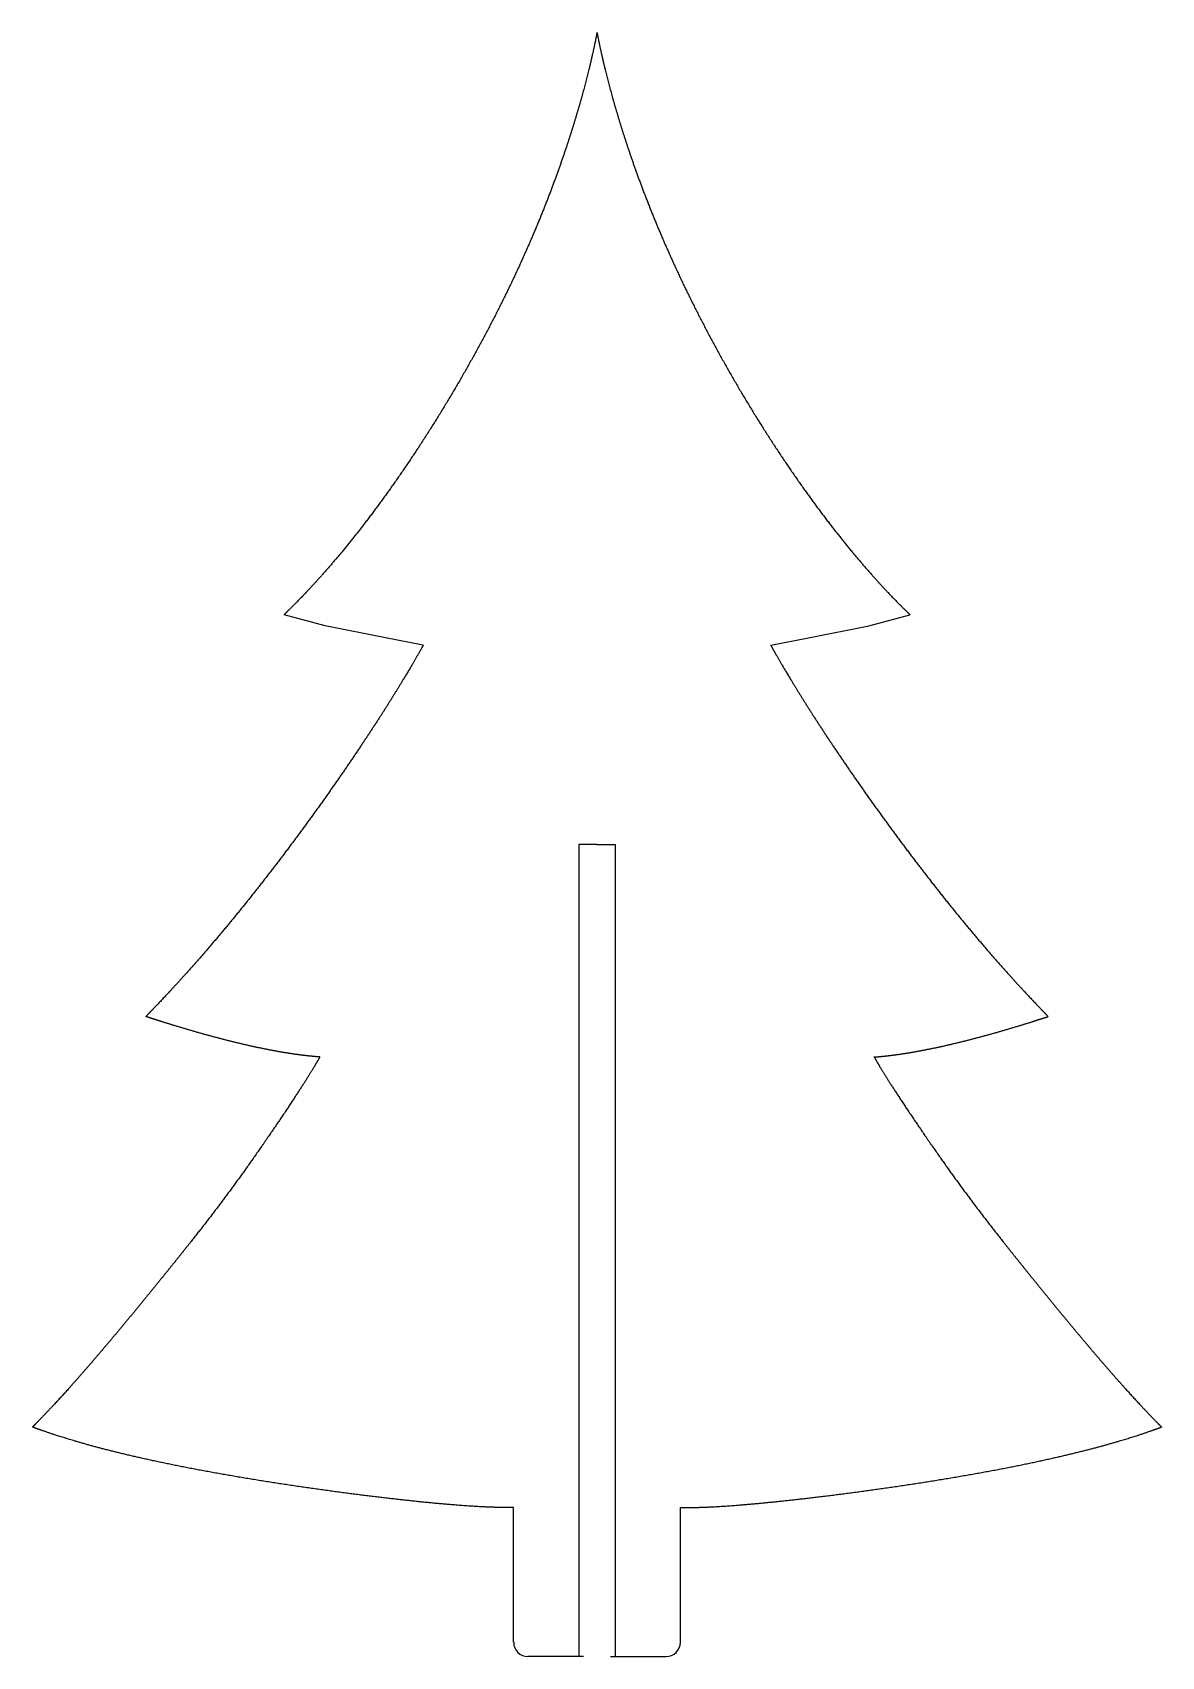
# Model space of a CAD drawing. Header units: inches. Extents: x -25.25 to -18.99, y -7.3 to 1.7.
import ezdxf

# ---------------------------------------------------------------- set-up
doc = ezdxf.new("R2010")
doc.units = ezdxf.units.IN
doc.layers.get('0').update_dxf_attribs({"linetype": 'CONTINUOUS'})

msp = doc.modelspace()

# ---------------------------------------------------------------- linework, layer by layer
for p, q in [((-23.629, -1.5882), (-23.8564, -1.5257)), ((-20.6148, -1.5882), (-20.3874, -1.5257)), ((-23.2949, -1.6539), (-23.629, -1.5882)), ((-20.9489, -1.6539), (-20.6148, -1.5882)), ((-23.085, -1.6952), (-23.2949, -1.6539)), ((-21.1588, -1.6952), (-20.9489, -1.6539)), ((-22.1219, -2.7991), (-22.2223, -2.7991)), ((-22.2223, -2.7991), (-22.2223, -7.2991)), ((-22.1219, -2.7991), (-22.0215, -2.7991)), ((-22.0215, -2.7991), (-22.0215, -7.2991)), ((-22.5838, -7.2203), (-22.5838, -6.4727)), ((-21.66, -7.2203), (-21.66, -6.4727)), ((-22.1973, -7.2991), (-22.5049, -7.2991)), ((-22.0465, -7.2991), (-21.7388, -7.2991))]:
    msp.add_line(p, q)
for centre, start, end in [((-22.5049, -7.2203), 180, 270), ((-21.7388, -7.2203), -90, 0)]:
    msp.add_arc(centre, 0.0788, start, end)
for points in [[(-22.1219, 1.7007), (-22.1269, 1.6745), (-22.1376, 1.6214), (-22.1555, 1.5398), (-22.183, 1.427), (-22.2238, 1.2795), (-22.2711, 1.1254), (-22.3253, 0.9646), (-22.3868, 0.7973), (-22.4563, 0.6238), (-22.5341, 0.4446), (-22.6204, 0.2608), (-22.7149, 0.0735), (-22.8169, -0.1152), (-22.9251, -0.303), (-23.0382, -0.4875), (-23.1544, -0.6661), (-23.2722, -0.8366), (-23.3906, -0.9973), (-23.5085, -1.1472), (-23.6257, -1.2857), (-23.7185, -1.3874), (-23.7877, -1.4586), (-23.8335, -1.5037), (-23.8564, -1.5257)], [(-22.1219, 1.7007), (-22.1169, 1.6745), (-22.1062, 1.6214), (-22.0883, 1.5398), (-22.0607, 1.427), (-22.02, 1.2795), (-21.9727, 1.1254), (-21.9185, 0.9646), (-21.8569, 0.7973), (-21.7875, 0.6238), (-21.7097, 0.4446), (-21.6234, 0.2608), (-21.5289, 0.0735), (-21.4269, -0.1152), (-21.3186, -0.303), (-21.2056, -0.4875), (-21.0894, -0.6661), (-20.9715, -0.8366), (-20.8532, -0.9973), (-20.7352, -1.1472), (-20.6181, -1.2857), (-20.5253, -1.3874), (-20.4561, -1.4586), (-20.4103, -1.5037), (-20.3874, -1.5257)], [(-23.085, -1.6952), (-23.0974, -1.7174), (-23.123, -1.7626), (-23.1636, -1.8326), (-23.2224, -1.9304), (-23.3035, -2.0601), (-23.3925, -2.1971), (-23.4889, -2.3408), (-23.5921, -2.49), (-23.7009, -2.6426), (-23.8138, -2.7963), (-23.9293, -2.9487), (-24.0461, -3.0976), (-24.163, -3.2414), (-24.2794, -3.3792), (-24.3949, -3.5106), (-24.4864, -3.6106), (-24.5545, -3.6826), (-24.5997, -3.7294), (-24.6222, -3.7525)], [(-21.1588, -1.6952), (-21.1464, -1.7174), (-21.1208, -1.7626), (-21.0802, -1.8326), (-21.0214, -1.9304), (-20.9402, -2.0601), (-20.8513, -2.1971), (-20.7549, -2.3408), (-20.6517, -2.49), (-20.5429, -2.6426), (-20.43, -2.7963), (-20.3145, -2.9487), (-20.1977, -3.0976), (-20.0808, -3.2414), (-19.9644, -3.3792), (-19.8489, -3.5106), (-19.7574, -3.6106), (-19.6893, -3.6826), (-19.6441, -3.7294), (-19.6216, -3.7525)], [(-23.6581, -3.9768), (-23.6683, -3.9761), (-23.6889, -3.9743), (-23.7206, -3.9713), (-23.7644, -3.9662), (-23.8215, -3.9581), (-23.8811, -3.9483), (-23.9432, -3.9367), (-24.0075, -3.9235), (-24.0736, -3.9088), (-24.141, -3.8926), (-24.2094, -3.8752), (-24.2782, -3.8568), (-24.3473, -3.8375), (-24.4163, -3.8173), (-24.4851, -3.7964), (-24.5401, -3.7792), (-24.5812, -3.7659), (-24.6086, -3.757), (-24.6222, -3.7525)], [(-20.5857, -3.9768), (-20.5755, -3.9761), (-20.5548, -3.9743), (-20.5231, -3.9713), (-20.4794, -3.9662), (-20.4223, -3.9581), (-20.3626, -3.9483), (-20.3006, -3.9367), (-20.2363, -3.9235), (-20.1702, -3.9088), (-20.1028, -3.8926), (-20.0344, -3.8752), (-19.9656, -3.8568), (-19.8965, -3.8375), (-19.8275, -3.8173), (-19.7587, -3.7964), (-19.7037, -3.7792), (-19.6626, -3.7659), (-19.6352, -3.757), (-19.6216, -3.7525)], [(-23.6581, -3.9768), (-23.6625, -3.9847), (-23.672, -4.0016), (-23.6888, -4.0302), (-23.7161, -4.0749), (-23.7583, -4.1414), (-23.8081, -4.2177), (-23.8643, -4.3021), (-23.925, -4.3918), (-23.9883, -4.4836), (-24.0523, -4.5747), (-24.1156, -4.6629), (-24.1777, -4.7475), (-24.2393, -4.8293), (-24.3014, -4.91), (-24.3656, -4.9918), (-24.4331, -5.0767), (-24.5045, -5.1657), (-24.5799, -5.2587), (-24.6582, -5.3546), (-24.7383, -5.4517), (-24.8187, -5.548), (-24.898, -5.6415), (-24.9752, -5.7306), (-25.0493, -5.8143), (-25.1202, -5.892), (-25.174, -5.9492), (-25.2128, -5.9894), (-25.2379, -6.0149), (-25.2503, -6.0273)], [(-20.5857, -3.9768), (-20.5813, -3.9847), (-20.5718, -4.0016), (-20.555, -4.0302), (-20.5277, -4.0749), (-20.4855, -4.1414), (-20.4357, -4.2177), (-20.3795, -4.3021), (-20.3188, -4.3918), (-20.2555, -4.4836), (-20.1915, -4.5747), (-20.1282, -4.6629), (-20.0661, -4.7475), (-20.0045, -4.8293), (-19.9424, -4.91), (-19.8782, -4.9918), (-19.8107, -5.0767), (-19.7392, -5.1657), (-19.6639, -5.2587), (-19.5856, -5.3546), (-19.5055, -5.4517), (-19.4251, -5.548), (-19.3458, -5.6415), (-19.2686, -5.7306), (-19.1944, -5.8143), (-19.1236, -5.892), (-19.0698, -5.9492), (-19.031, -5.9894), (-19.0058, -6.0149), (-18.9934, -6.0273)], [(-22.5838, -6.4727), (-22.6003, -6.4732), (-22.6359, -6.4737), (-22.6967, -6.4729), (-22.793, -6.4686), (-22.9385, -6.458), (-23.1087, -6.442), (-23.3011, -6.4207), (-23.5112, -6.3946), (-23.7328, -6.3641), (-23.9591, -6.3299), (-24.1834, -6.2926), (-24.3995, -6.2528), (-24.6029, -6.2108), (-24.7909, -6.1671), (-24.9622, -6.122), (-25.0858, -6.0847), (-25.171, -6.0562), (-25.2244, -6.037), (-25.2503, -6.0273)], [(-21.66, -6.4727), (-21.6435, -6.4732), (-21.6079, -6.4737), (-21.547, -6.4729), (-21.4508, -6.4686), (-21.3053, -6.458), (-21.1351, -6.442), (-20.9426, -6.4207), (-20.7326, -6.3946), (-20.511, -6.3641), (-20.2847, -6.3299), (-20.0604, -6.2926), (-19.8442, -6.2528), (-19.6409, -6.2108), (-19.4529, -6.1671), (-19.2816, -6.122), (-19.158, -6.0847), (-19.0728, -6.0562), (-19.0194, -6.037), (-18.9934, -6.0273)]]:
    msp.add_open_spline(points, degree=5)

doc.saveas('drawing.dxf')
